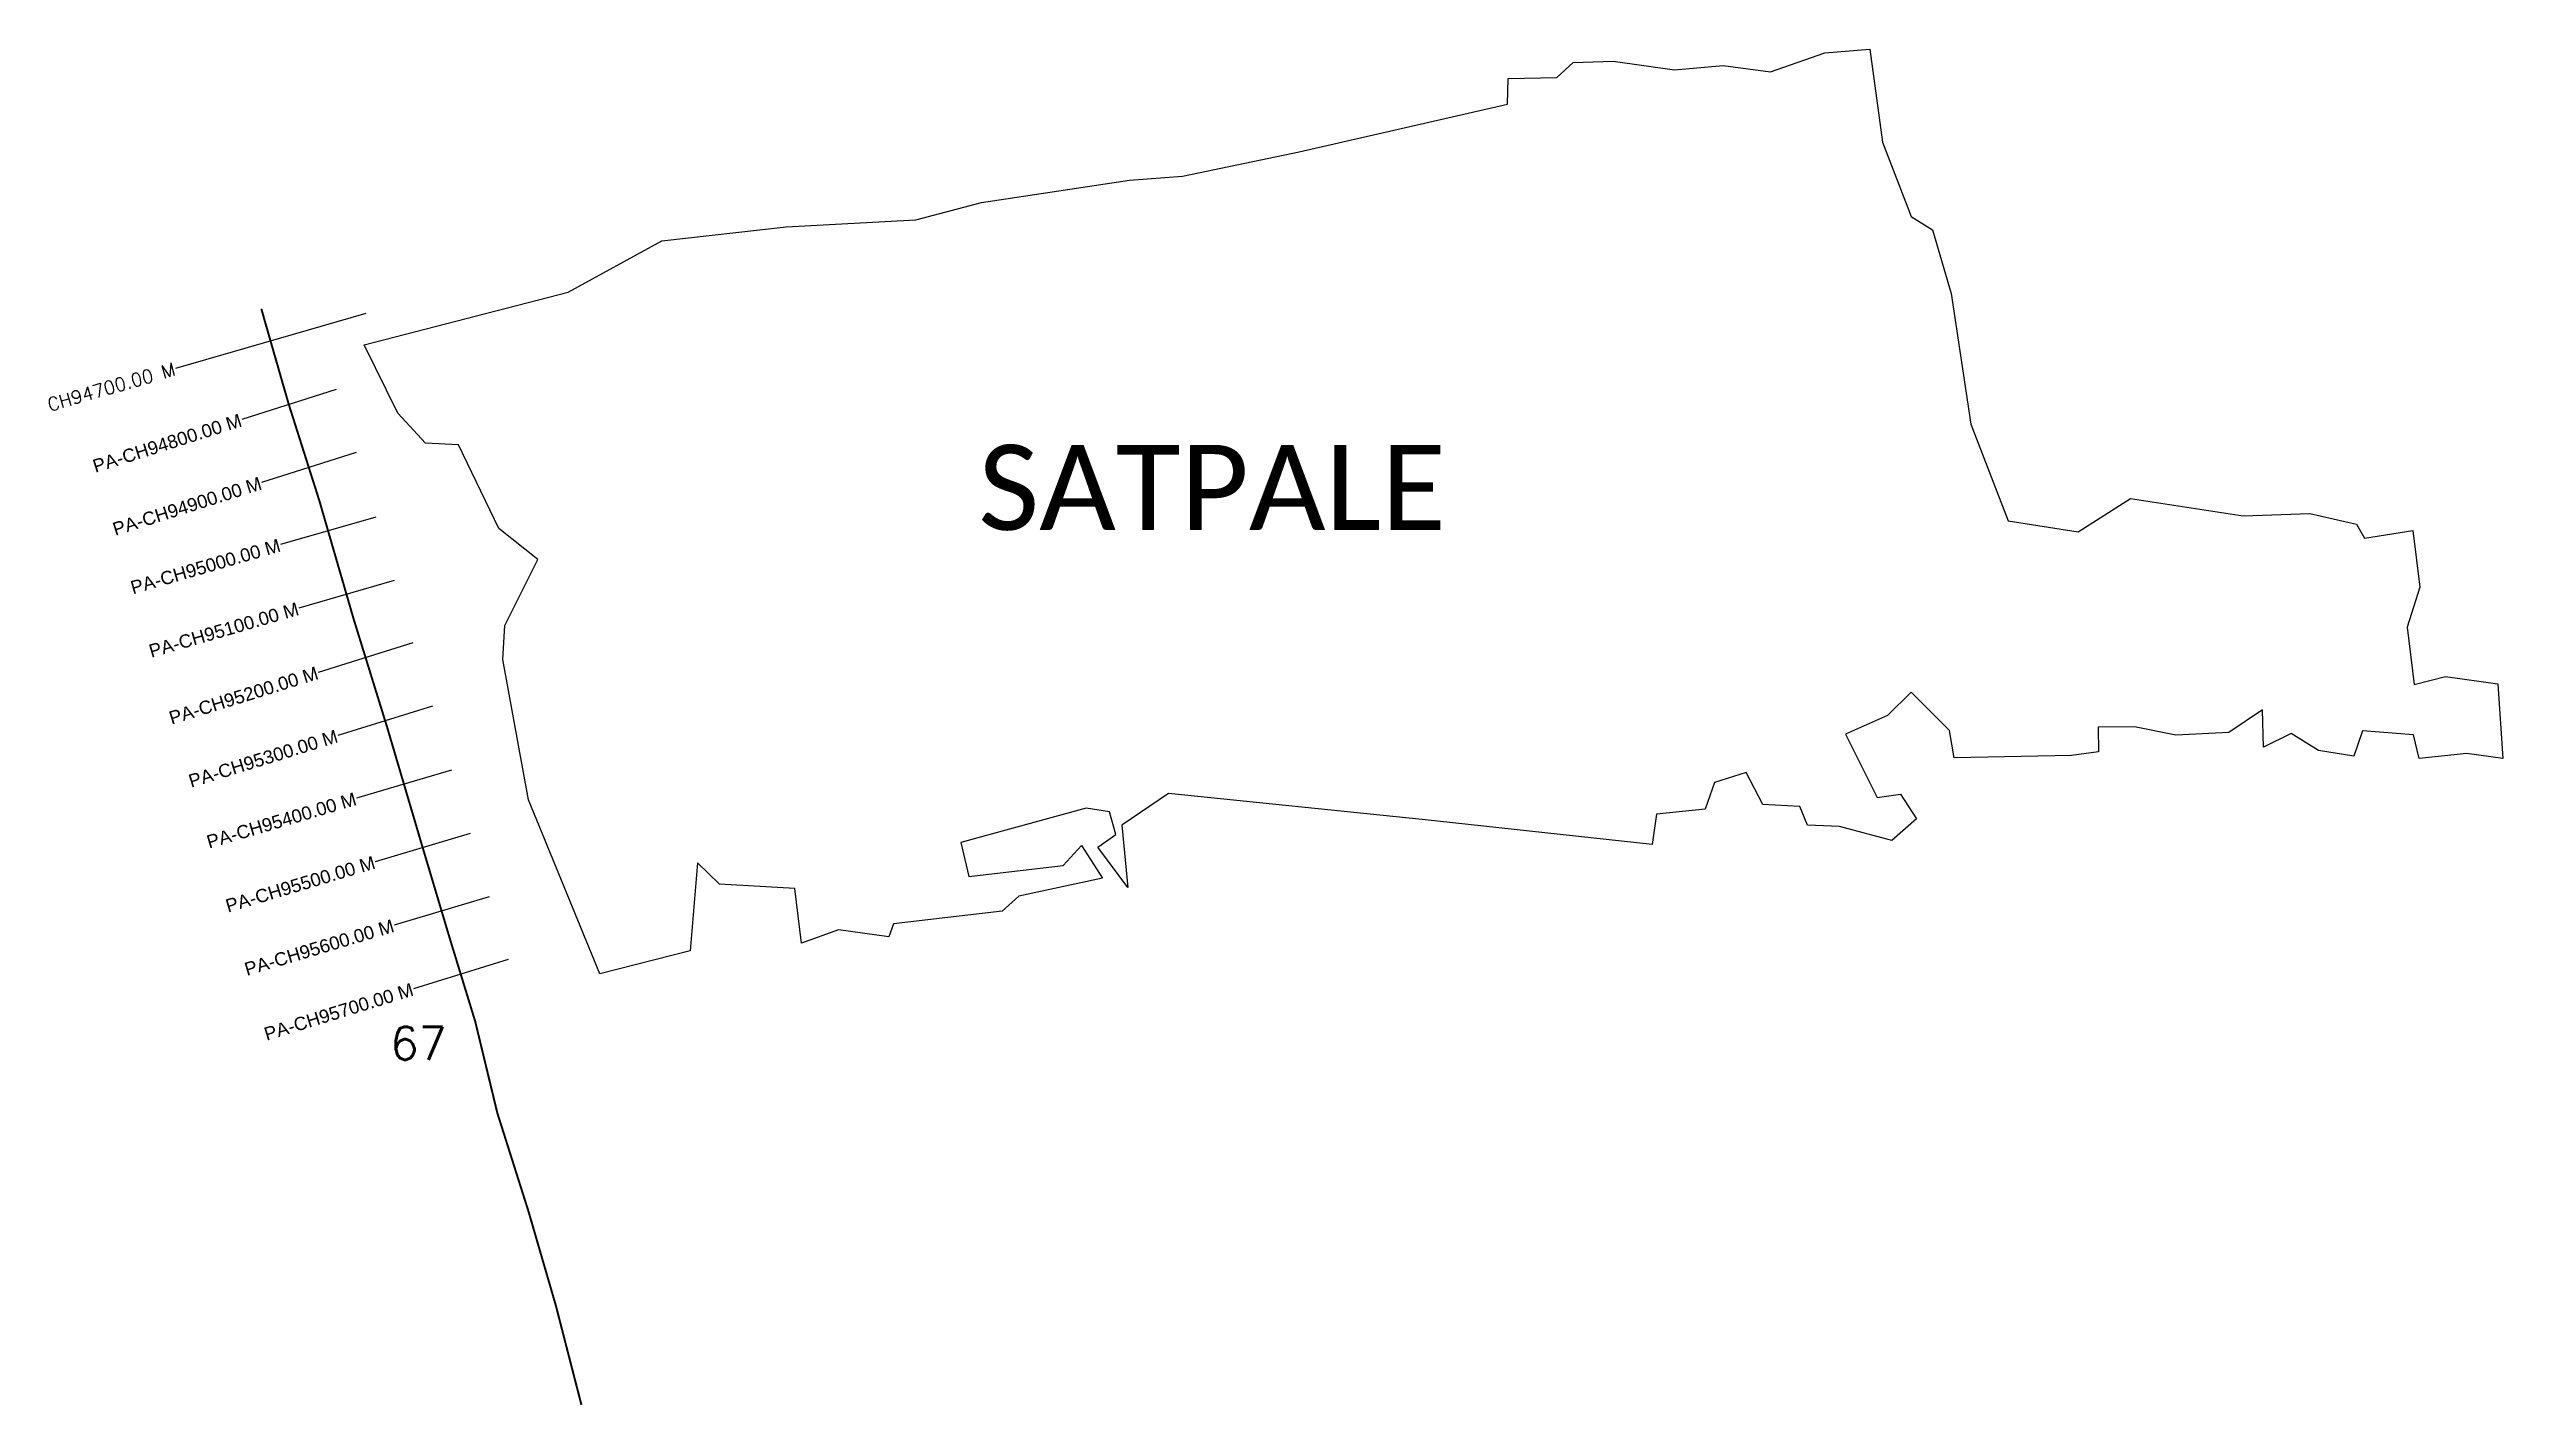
# Model space of a CAD drawing. Header units: metres. Extents: x 263800 to 267514, y 2149067 to 2151119.
import ezdxf
from ezdxf.enums import TextEntityAlignment as Align

# ---------------------------------------------------------------- set-up
doc = ezdxf.new("R2010")
doc.units = ezdxf.units.M
for name, color, linetype in [('ARTIFICIALLY PROTECTED', 4, 'Continuous'), ('CS', 134, 'Continuous'), ('CSMark', 6, 'Continuous'), ('village', 3, 'Continuous'), ('VILLAGE NAME', 250, 'Continuous')]:
    doc.layers.add(name, color=color, linetype=linetype)
doc.styles.add('DynamicDimensions', font='arial.ttf')
doc.styles.get("Standard").update_dxf_attribs({"font": 'simplex.shx'})

msp = doc.modelspace()

# ---------------------------------------------------------------- linework, layer by layer
at = {"color": 6, "flags": 128}
msp.add_lwpolyline([(266167, 2151100.8), (266260.2, 2151087.6)], dxfattribs=at)
at = {"layer": 'ARTIFICIALLY PROTECTED', "const_width": 3, "flags": 128}
msp.add_lwpolyline([(264121.4, 2150726.2), (264125.7, 2150710.8), (264162.5, 2150582.8), (264208.9, 2150436.7), (264261, 2150257.1), (264311.8, 2150093.1), (264365.2, 2149912.3), (264407.9, 2149769.4), (264445, 2149648.5), (264478.6, 2149509.5), (264525.5, 2149361.6), (264567.3, 2149217.8), (264605.8, 2149068.3)], dxfattribs=at)
at = {"layer": 'CS'}
for p, q in [((264279.5, 2150718.9), (263991.2, 2150635.9)), ((264234.5, 2150604), (264091.6, 2150558.6)), ((264264.8, 2150508.7), (264121.8, 2150463.3)), ((264294.4, 2150411.2), (264150.3, 2150369.4)), ((264322.2, 2150315.1), (264178.2, 2150273.4)), ((264350.8, 2150220.7), (264207.5, 2150176.3)), ((264380.4, 2150125.2), (264237.1, 2150080.8)), ((264409.1, 2150028.4), (264265.3, 2149985.9)), ((264437.4, 2149932.7), (264293.7, 2149889.8)), ((264466, 2149836.9), (264322.3, 2149794)), ((264494.8, 2149741.8), (264351.5, 2149697.7))]:
    msp.add_line(p, q, dxfattribs=at)
at = {"layer": 'village', "color": 6}
for points in [[(267379.3, 2150158.1, 0), (267427.1, 2150170.2, 0), (267506.2, 2150158.8, 0), (267513.8, 2150045.9, 0), (267459.1, 2150053.4, 0), (267386.9, 2150046.1, 0), (267378.5, 2150081.9, 0), (267301.1, 2150087.6, 0), (267288.2, 2150049.3, 0), (267234.6, 2150057.9, 0), (267193.2, 2150084, 0), (267151.7, 2150063, 0), (267150.1, 2150119.7, 0), (267098.8, 2150085.3, 0), (267018.8, 2150081.2, 0), (266956.1, 2150093.7, 0), (266901.1, 2150093.4, 0), (266901.9, 2150056.1, 0), (266861, 2150050.6, 0), (266683.5, 2150046.9, 0), (266676.1, 2150088.5, 0), (266618, 2150146.4, 0), (266582.3, 2150110.9, 0), (266519.1, 2150082.6, 0), (266566.8, 2149986.8, 0), (266602, 2149991.8, 0), (266626.3, 2149954.9, 0), (266589, 2149921.9, 0), (266509.6, 2149943.3, 0), (266461.2, 2149945.2, 0), (266449.7, 2149973.5, 0), (266394, 2149976.6, 0), (266368.5, 2150025, 0), (266320.6, 2150009.5, 0), (266306.7, 2149969.5, 0), (266232.9, 2149962, 0), (266226.1, 2149915.7, 0), (265878.1, 2149953.9, 0), (265494.5, 2149992.8, 0), (265423.8, 2149945.4, 0), (265432.8, 2149850.7, 0), (265387.3, 2149911.7, 0), (265414.6, 2149931.1, 0), (265405.2, 2149965.1, 0), (265369.6, 2149971.1, 0), (265180.2, 2149918.8, 0), (265192.2, 2149867.6, 0), (265334.9, 2149884, 0), (265362.8, 2149914.6, 0), (265394.2, 2149864.8, 0), (265268, 2149837.6, 0), (265242.5, 2149815.1, 0), (265078, 2149796, 0), (265071, 2149776.3, 0), (264995, 2149786.9, 0), (264938.7, 2149766.9, 0), (264928.6, 2149849.4, 0), (264815, 2149855.7, 0), (264781.7, 2149888.3, 0), (264770.2, 2149755.3, 0), (264633.7, 2149720.1, 0), (264525.8, 2149983.7, 0), (264487, 2150195.9, 0), (264490.1, 2150247, 0), (264539.9, 2150347.1, 0), (264480.7, 2150394.1, 0), (264419.5, 2150520.4, 0), (264369.6, 2150523.1, 0), (264328, 2150568.5, 0), (264277.1, 2150671.7, 0), (264585.9, 2150751.4, 0), (264727.5, 2150829.1, 0), (264915.7, 2150849.9, 0), (265111.9, 2150860.8, 0), (265211.2, 2150887, 0), (265435.4, 2150920.9, 0), (265515.7, 2150926.7, 0), (265691.9, 2150963.8, 0), (266007.1, 2151035.7, 0), (266008.1, 2151074.4, 0), (266081.8, 2151075.9, 0), (266106.7, 2151098.5, 0), (266167, 2151100.8, 0)], [(266260.2, 2151087.6, 0), (266333.8, 2151093.9, 0), (266405.6, 2151084.5, 0), (266487.5, 2151113.5, 0), (266555.6, 2151118.9, 0), (266575.1, 2150978.3, 0), (266618.2, 2150865.5, 0), (266650.4, 2150845.7, 0), (266679, 2150749.3, 0), (266708.8, 2150551.7, 0), (266765, 2150405.2, 0), (266871.2, 2150389, 0), (266950.3, 2150439, 0), (267120.7, 2150412.9, 0), (267221.6, 2150416.3, 0), (267292, 2150400.4, 0), (267304.5, 2150379, 0), (267377.4, 2150390.9, 0), (267388.2, 2150304.9, 0), (267369, 2150244.8, 0), (267379.3, 2150158.1, 0)]]:
    msp.add_polyline3d(points, dxfattribs=at)

# ---------------------------------------------------------------- texts
at = {"insert": (264316.5, 2149640.3), "char_height": 50, "attachment_point": 1}
msp.add_mtext_dynamic_manual_height_columns('67', width=84.374, gutter_width=1, heights=[0], dxfattribs=at)
at = {"layer": 'CSMark'}
msp.add_text('CH94700.00 M', height=20, rotation=16.0518, dxfattribs=at).set_placement((263990.2, 2150635.6), align=Align.MIDDLE_RIGHT)
at = {"layer": 'CSMark', "style": 'DynamicDimensions'}
for s, rotation, p in [('PA-CH94800.00 M', 17.6029, (264090.6, 2150558.3)), ('PA-CH94900.00 M', 17.6029, (264120.8, 2150463)), ('PA-CH95000.00 M', 16.1645, (264149.4, 2150369.1)), ('PA-CH95100.00 M', 16.1645, (264177.2, 2150273.1)), ('PA-CH95200.00 M', 17.2213, (264206.5, 2150176)), ('PA-CH95300.00 M', 17.2213, (264236.1, 2150080.5)), ('PA-CH95400.00 M', 16.4548, (264264.3, 2149985.6)), ('PA-CH95500.00 M', 16.6312, (264292.7, 2149889.5)), ('PA-CH95600.00 M', 16.6312, (264321.3, 2149793.7)), ('PA-CH95700.00 M', 17.0899, (264350.5, 2149697.4))]:
    msp.add_text(s, height=20, rotation=rotation, dxfattribs=at).set_placement(p, align=Align.MIDDLE_RIGHT)
at = {"layer": 'VILLAGE NAME', "insert": (265206.5, 2150520.3), "char_height": 128.647, "attachment_point": 1}
msp.add_mtext_dynamic_manual_height_columns('{\\fCalibri|b0|i0|c0|p34;SATPALE}', width=737.615, gutter_width=643.2, heights=[0], dxfattribs=at)

doc.saveas('drawing.dxf')
